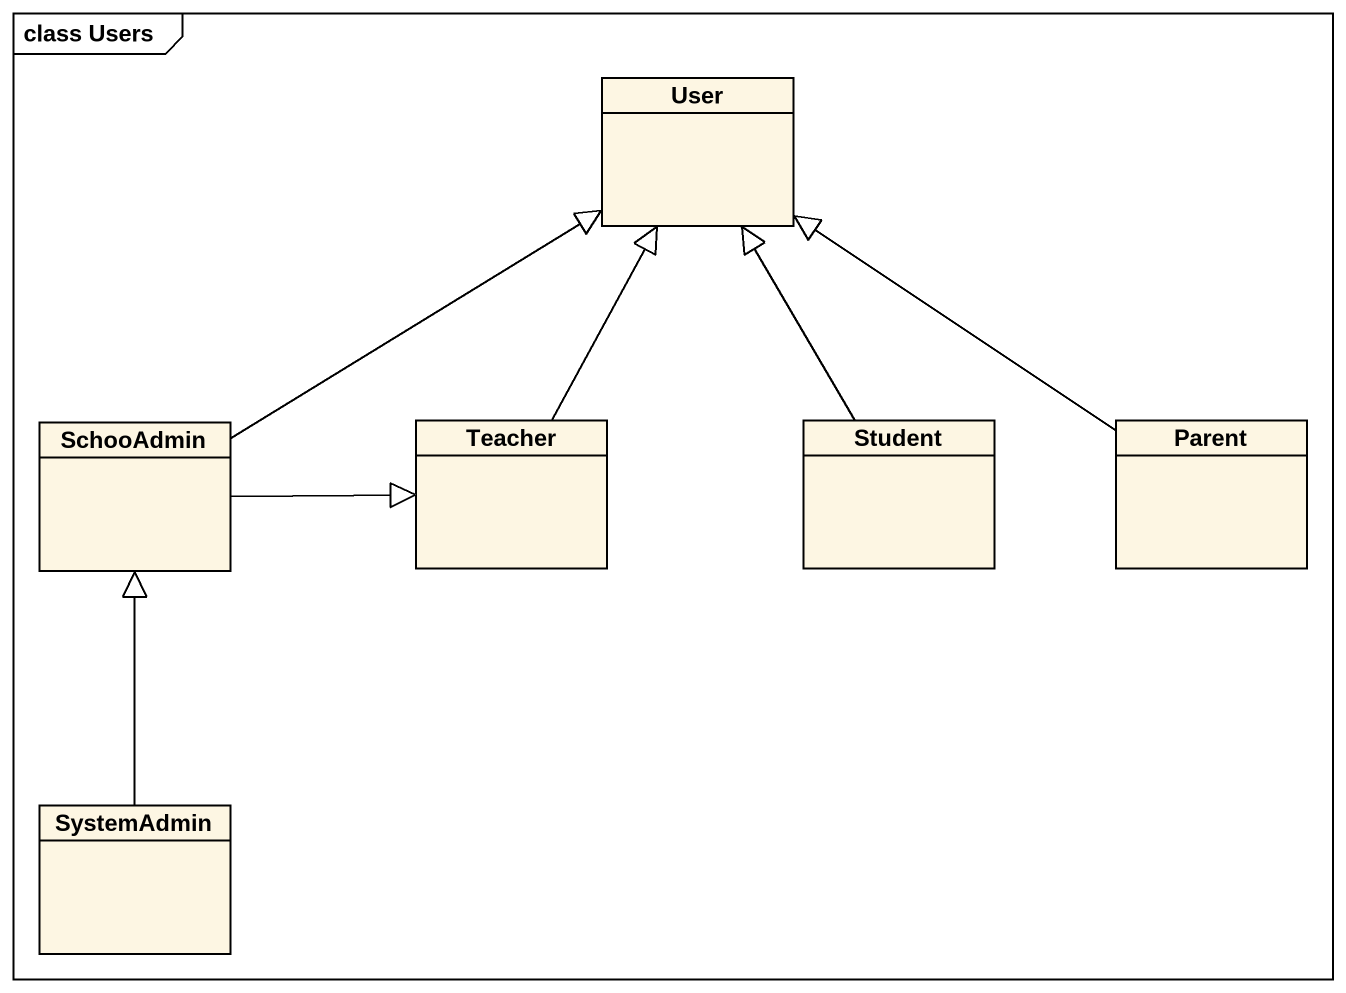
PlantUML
@startuml
mainframe class Users
hide circle
hide empty members
class User
class SchooAdmin
class Teacher
class Student
class Parent
class SystemAdmin
SchooAdmin -up-|> User
SchooAdmin -right-|> Teacher
Teacher -up-|> User
Student -up-|> User
Parent -up-|> User
SystemAdmin -up-|> SchooAdmin
@enduml
